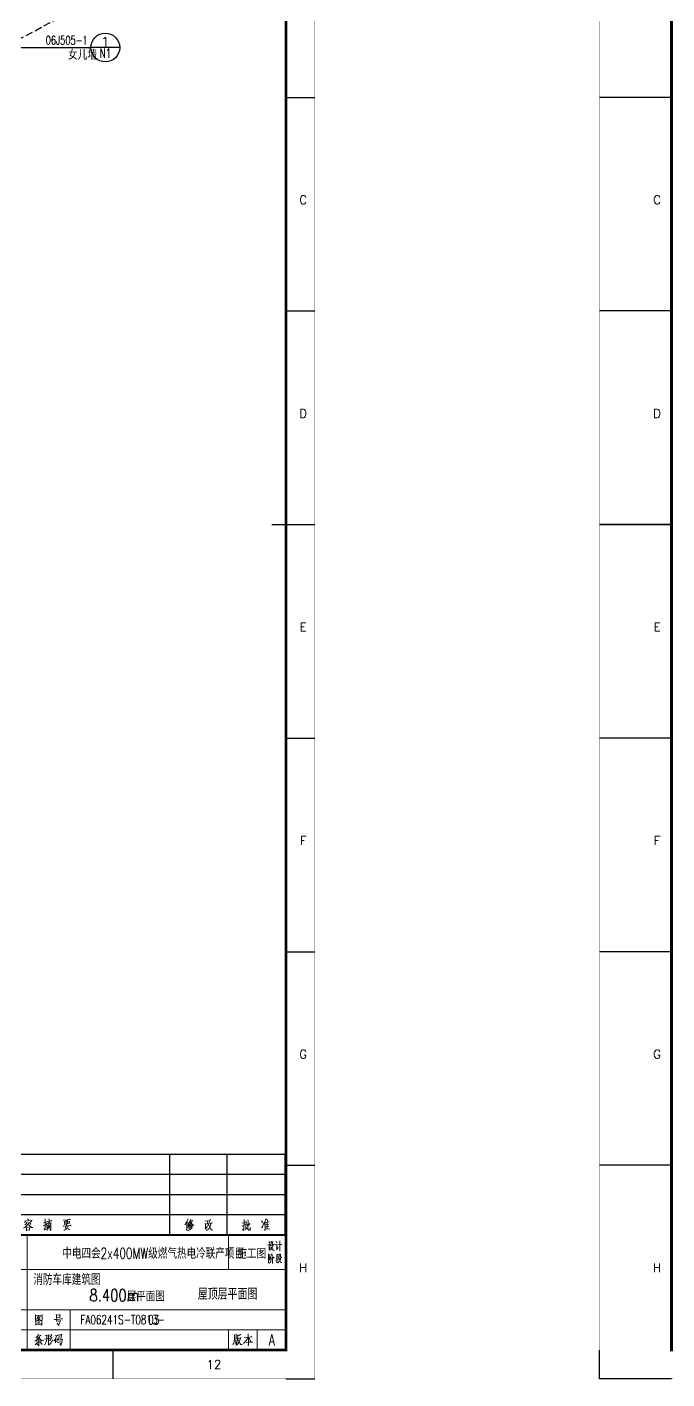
# Model space of a CAD drawing. Header units: millimetres. Extents: x 172649 to 472543, y 238332 to 449264.
# Drawn here: x 368517 to 390762, y 280914 to 327917 of the extents above; entities that cross this region are included whole.
import ezdxf
from ezdxf.enums import TextEntityAlignment as Align

# ---------------------------------------------------------------- set-up
doc = ezdxf.new("R2010")
doc.units = ezdxf.units.MM
doc.header["$LTSCALE"] = 1000
doc.linetypes.add('DASH', pattern=[0.35, 0.25, -0.1])
for name, color, linetype in [('DIM_IDEN', 3, 'Continuous'), ('DIM_SYMB', 3, 'Continuous'), ('PUB_TEXT', 7, 'Continuous'), ('S_FLOOR', 255, 'Continuous'), ('TEXT', 7, 'Continuous'), ('Version', 7, 'Continuous')]:
    doc.layers.add(name, color=color, linetype=linetype)
doc.layers.add('层 1', color=7, linetype='Continuous', lineweight=0)
doc.styles.add('_TCH_DIM', font='SIMPLEX', dxfattribs={"bigfont": 'GBCBIG'})
doc.styles.add('_TCH_LABEL', font='COMPLEX', dxfattribs={"bigfont": 'GBCBIG'})
doc.styles.add('D', font='geditxt', dxfattribs={"width": 0.75, "bigfont": 'dxt'})
doc.styles.add('gedi', font='geditxt.shx', dxfattribs={"width": 0.8, "bigfont": 'hz.shx'})
doc.styles.add('HZ', font='geditxt.shx', dxfattribs={"width": 0.75, "bigfont": 'hzfs_1.shx'})
doc.styles.get("Standard").update_dxf_attribs({"font": 'txt', "bigfont": 'gbcbig.shx'})

# ---------------------------------------------------------------- blocks, each defined once
blk = doc.blocks.new('GEDI_WK_A1')
at = {"color": 3}
for p, q in [((25, 445.5), (0, 445.5)), ((831, 445.5), (841, 445.5)), ((25, 371.25), (0, 371.25)), ((831, 371.25), (841, 371.25)), ((25, 297), (0, 297)), ((831, 297), (841, 297)), ((25, 222.75), (0, 222.75)), ((831, 222.75), (841, 222.75)), ((25, 148.5), (0, 148.5)), ((831, 148.5), (841, 148.5)), ((25, 74.25), (0, 74.25)), ((831, 74.25), (841, 74.25)), ((0, 0), (0, 10)), ((770.92, 0), (770.92, 10)), ((25, 0), (0, 0)), ((831, 0), (841, 0))]:
    blk.add_line(p, q, dxfattribs=at)
for points, const_width in [([(0, 0), (841, 0), (841, 594), (0, 594)], 0.1), ([(25, 10), (831, 10), (831, 584), (25, 584)], 1)]:
    blk.add_lwpolyline(points, close=True, dxfattribs=dict(at, const_width=const_width))
at = {"color": 3, "const_width": 0.5}
for points in [[(30, 297), (0, 297)], [(826, 297), (841, 297)]]:
    blk.add_lwpolyline(points, dxfattribs=at)
at = {"color": 3}
for s, p in [('C', (20, 408.38)), ('C', (837, 408.38)), ('D', (20, 334.12)), ('D', (837, 334.12)), ('E', (20, 259.88)), ('E', (837, 259.88)), ('F', (20, 185.62)), ('F', (837, 185.62)), ('G', (20, 111.38)), ('G', (837, 111.38)), ('H', (20, 37.12)), ('H', (837, 37.12))]:
    blk.add_text(s, height=3, dxfattribs=at).set_placement(p, align=Align.CENTER)
blk.add_text('12', height=3, dxfattribs=at).set_placement((805.96, 5), align=Align.MIDDLE)
blk = doc.blocks.new('GEDI_Version_2012')
at = {"layer": 'Version', "color": 2}
for p, q in [((-180, 0), (-180, 28)), ((0, 28), (-180, 28)), ((-165, 0), (-165, 28)), ((-145, 0), (-145, 28)), ((-40, 0), (-40, 28)), ((-20, 0), (-20, 28)), ((0, 21), (-180, 21)), ((0, 14), (-180, 14)), ((0, 7), (-180, 7)), ((0, 0), (-180, 0))]:
    blk.add_line(p, q, dxfattribs=at)
at = {"layer": 'Version', "color": 7}
blk.add_line((0, 28), (0, 0), dxfattribs=at)
at = {"layer": 'Version', "color": 7, "lineweight": 0}
for points in [[(-177.01, 5.36), (-176.93, 5.09), (-176.93, 4.31), (-176.93, 3.72), (-176.99, 3.19), (-177.07, 2.8), (-177.18, 2.34), (-177.35, 2.01), (-177.51, 1.75)], [(-175.82, 5.29), (-175.76, 4.97), (-175.76, 4.54), (-175.82, 3.98), (-175.87, 3.45), (-175.96, 3), (-176.04, 2.57), (-176.15, 2.21), (-176.29, 1.88), (-176.46, 1.65)], [(-176.43, 5.56), (-176.38, 5.36), (-176.38, 4.11)], [(-174.76, 5.49), (-174.81, 5.39), (-175.34, 5.06), (-175.7, 4.9)], [(-169.19, 5.62), (-169.16, 2.93), (-169.16, 1.49), (-169.22, 1.68), (-169.16, 2.11)], [(-159.11, 5.16), (-159.05, 4.83), (-159.03, 4.12), (-159, 3.36), (-159, 3.26), (-159, 2.74), (-159, 2.05), (-159, 2.27), (-157.91, 2.48), (-157.69, 2.24), (-157.63, 2.54), (-157.63, 2.93), (-157.61, 3.69), (-157.58, 4.47), (-157.58, 5.13), (-157.55, 5.04), (-159.03, 4.8)], [(-153.18, 4.57), (-151.53, 4.77)], [(-152.73, 5.46), (-152.67, 5.26), (-152.67, 2.81)], [(-151.95, 5.66), (-151.89, 5.46), (-151.97, 2.9)], [(-151.31, 5.2), (-151.22, 4.83), (-151.22, 4.12), (-151.25, 3.33), (-151.31, 2.84), (-151.45, 2.31), (-151.61, 1.98), (-151.92, 1.49)], [(-151.22, 4.8), (-150.39, 4.97), (-150.47, 5.07), (-150.47, 4.05), (-150.47, 3.98), (-150.45, 2.51), (-150.47, 1.95), (-150.5, 1.62), (-150.53, 1.53), (-150.95, 1.95), (-150.55, 1.65)], [(-109.62, 5.62), (-109.64, 5.42), (-109.89, 4.9), (-109.89, 4.83), (-110.12, 4.44), (-110.31, 4.11), (-110.51, 3.85), (-110.67, 3.62)], [(-108.86, 4.94), (-108.75, 4.9), (-107.91, 5.03), (-107.97, 5.09), (-108.25, 4.64), (-108.5, 4.24), (-108.72, 3.98), (-108.97, 3.75), (-109.22, 3.52), (-109.39, 3.39)], [(-108.62, 5.56), (-108.81, 5.06), (-108.97, 4.67), (-109.17, 4.37), (-109.2, 4.31), (-109.33, 4.08)], [(-103.69, 4.8), (-102.57, 4.97), (-102.68, 5.06), (-102.83, 3.92), (-102.68, 3.92), (-103.52, 3.78), (-103.57, 4.08), (-103.52, 3.72), (-103.54, 2.24)], [(-101.85, 5.56), (-101.91, 5.16), (-102.07, 4.64), (-102.29, 4.08), (-102.46, 3.72), (-102.57, 3.45), (-102.68, 3.23)], [(-95.79, 5.54), (-95.82, 4.89), (-95.88, 4.33), (-95.88, 4.26), (-95.96, 3.87), (-96.07, 3.48), (-96.18, 3.12), (-96.27, 2.92), (-96.41, 2.72), (-96.49, 2.56), (-96.6, 2.46)], [(-90.3, 5.06), (-90.27, 4.8), (-90.3, 4.64), (-90.35, 4.4), (-90.41, 4.24), (-90.41, 4.37), (-90.3, 4.61)], [(-90.27, 4.77), (-87.87, 5), (-87.95, 5.06), (-88.34, 4.44)], [(-89.43, 5.65), (-89.12, 5.32), (-89.07, 5.13), (-89.21, 5.42)], [(-83.4, 5.59), (-83.27, 5.39), (-83.32, 5.46), (-83.32, 1.85), (-83.38, 1.75), (-83.71, 2.14), (-83.38, 1.79)], [(-82.7, 4.7), (-81.07, 4.97), (-81.18, 5), (-81.39, 4.94)], [(-82.4, 4.73), (-82.26, 4.4), (-82.26, 4.18)], [(-82.07, 5.59), (-81.9, 5.32), (-81.9, 5.23), (-81.9, 5)], [(-81.76, 4.83), (-81.7, 4.67), (-81.84, 4.08)], [(-76.94, 5.2), (-76.86, 5.13), (-76.77, 5.2), (-74.52, 5.39), (-74.63, 5.42), (-74.91, 5.36)], [(-76.64, 4.77), (-76.58, 4.54), (-76.52, 3.59), (-76.58, 3.78), (-74.85, 3.95), (-74.96, 3.95), (-74.88, 4.83), (-74.85, 4.73), (-76.55, 4.57)], [(-76.13, 5.13), (-76.05, 5), (-76.05, 3.81)], [(-75.55, 5.16), (-75.49, 5.03), (-75.57, 3.88)], [(-33.67, 5.6), (-33.7, 5.39), (-33.95, 4.87), (-33.95, 4.8), (-34.17, 4.41), (-34.37, 4.08), (-34.56, 3.82), (-34.73, 3.59)], [(-32.92, 4.91), (-32.81, 4.87), (-31.97, 5.01), (-32.03, 5.07), (-32.31, 4.61), (-32.56, 4.21), (-32.78, 3.95), (-33.04, 3.73), (-33.28, 3.49), (-33.45, 3.36)], [(-32.67, 5.53), (-32.86, 5.04), (-33.04, 4.64), (-33.23, 4.35), (-33.25, 4.28), (-33.39, 4.06)], [(-27.76, 4.77), (-26.64, 4.94), (-26.75, 5.04), (-26.89, 3.89), (-26.75, 3.89), (-27.59, 3.76), (-27.65, 4.06), (-27.59, 3.69), (-27.62, 2.21)], [(-25.92, 5.53), (-25.97, 5.13), (-26.14, 4.61), (-26.37, 4.06), (-26.53, 3.69), (-26.64, 3.43), (-26.75, 3.2)], [(-14.2, 5.43), (-14.17, 5.16), (-14.23, 1.75), (-14.26, 1.62), (-14.65, 1.98), (-14.26, 1.68)], [(-13.54, 4.87), (-13.48, 4.71), (-13.51, 1.98), (-13.62, 1.89), (-13.06, 2.41)], [(-12.84, 5.26), (-12.78, 5.07), (-12.84, 2.64), (-12.81, 2.34), (-12.81, 2.15), (-12.78, 1.98), (-12.73, 1.85), (-12.65, 1.75), (-12.59, 1.72), (-12.48, 1.68), (-12.36, 1.68), (-12.09, 1.68), (-12, 1.75), (-11.97, 1.78), (-12.06, 2.64), (-12, 1.75), (-12.06, 1.72)], [(-8.08, 4.87), (-7.85, 4.57), (-7.72, 4.21)], [(-6.6, 5.62), (-6.6, 5.46), (-6.83, 4.77), (-7.04, 4.24), (-7.3, 3.72)], [(-6.21, 5.59), (-5.99, 5.07), (-5.99, 4.93), (-5.96, 4.77)], [(-176.93, 3.42), (-176.35, 3.49), (-176.41, 3.59), (-176.41, 2.11), (-176.43, 2.31), (-176.43, 2.57)], [(-176.91, 4.02), (-176.1, 4.14)], [(-175.57, 4.05), (-174.68, 4.28), (-174.73, 4.37), (-174.87, 3.95), (-175.04, 3.42), (-175.2, 3.03), (-175.4, 2.6), (-175.68, 2.21), (-175.96, 1.91), (-176.18, 1.68)], [(-175.6, 3.62), (-174.81, 1.95), (-174.29, 1.91), (-174.79, 1.98), (-174.92, 2.17)], [(-169.3, 4.31), (-169.61, 3.72), (-169.89, 3.23), (-170.19, 2.86), (-170.56, 2.5), (-170.87, 2.24)], [(-170.58, 4.21), (-167.83, 4.51), (-167.94, 4.57), (-168.3, 4.47)], [(-169.92, 2.53), (-168.52, 2.7), (-168.64, 2.77), (-168.88, 2.67)], [(-169.06, 4.28), (-168.22, 2.6), (-167.6, 2.64), (-168.19, 2.67), (-168.35, 2.86)], [(-159, 3.62), (-157.91, 3.82), (-158.03, 3.85), (-158.27, 3.72)], [(-153.26, 2.7), (-151.53, 2.96), (-151.61, 3), (-151.73, 2.9)], [(-152.62, 2.51), (-152.65, 2.34), (-152.87, 2.01), (-153.07, 1.79), (-153.26, 1.62)], [(-152.65, 4.02), (-152.15, 4.12)], [(-152.62, 3.46), (-152.17, 3.55)], [(-152.17, 2.6), (-151.87, 2.21), (-151.87, 2.05), (-151.97, 2.34)], [(-151.25, 3.13), (-151.2, 3.13), (-150.75, 3.23)], [(-151.2, 3.98), (-150.72, 4.09)], [(-110.01, 4.51), (-110.01, 1.62), (-110.06, 1.88), (-110.01, 2.38)], [(-108.02, 2.93), (-108.11, 2.7), (-108.41, 2.38), (-108.7, 2.11), (-108.97, 1.95), (-109.25, 1.75), (-109.51, 1.62), (-109.7, 1.55)], [(-109.59, 4.4), (-109.59, 2.5), (-109.62, 2.74), (-109.59, 2.9)], [(-108.28, 3.33), (-108.33, 3.19), (-108.36, 3.13), (-108.67, 2.8), (-108.72, 2.77), (-108.89, 2.6), (-109.12, 2.44), (-109.33, 2.27)], [(-108.5, 3.72), (-108.53, 3.62), (-108.56, 3.59), (-108.83, 3.33), (-109.06, 3.1), (-109.25, 2.93)], [(-108.97, 4.61), (-108.86, 4.57), (-107.78, 3.39), (-107.41, 3.42), (-107.78, 3.42), (-107.91, 3.55)], [(-103.63, 2.11), (-102.77, 3)], [(-101.6, 4.08), (-101.6, 3.88), (-101.71, 3.36), (-101.82, 3.07), (-101.93, 2.8), (-102.07, 2.57), (-102.23, 2.34), (-102.43, 2.11), (-102.65, 1.95), (-102.88, 1.79), (-103.04, 1.72), (-103.21, 1.65)], [(-102.43, 3.59), (-102.35, 3.55), (-101.49, 1.79), (-100.96, 1.75), (-101.46, 1.85), (-101.6, 2.05)], [(-102.29, 4.02), (-101.04, 4.21), (-101.18, 4.24), (-101.4, 4.18)], [(-96.96, 4.66), (-96.88, 4.23), (-96.8, 1.91), (-96.8, 1.58), (-96.85, 1.77), (-96.83, 2.2)], [(-96.85, 4.17), (-95.79, 4.33), (-95.74, 4.33), (-94.65, 4.47), (-94.73, 4.56), (-94.76, 4.5), (-94.76, 3.81), (-94.76, 3.22), (-94.79, 3.15), (-94.79, 2.6), (-94.79, 2.53), (-94.84, 2.17), (-94.87, 1.87), (-94.9, 1.61), (-95.52, 2.27), (-94.93, 1.71), (-94.87, 2.03)], [(-95.94, 3.71), (-95.63, 3.45), (-95.38, 3.19), (-95.29, 2.98), (-95.35, 3.12)], [(-89.1, 4.18), (-89.15, 3.98), (-89.26, 3.85), (-89.6, 3.42), (-89.93, 3.07), (-90.27, 2.74), (-90.6, 2.47), (-90.8, 2.34)], [(-89.62, 4.51), (-89.65, 4.34), (-90.04, 3.81), (-90.33, 3.52)], [(-89.88, 2.83), (-89.82, 2.64), (-89.77, 1.72), (-89.74, 1.49), (-89.85, 1.72), (-88.68, 1.82), (-88.76, 1.82), (-88.65, 2.86), (-88.57, 2.8), (-89.79, 2.64)], [(-89.23, 3.88), (-88.81, 3.42), (-88.37, 2.93), (-88.04, 2.6), (-87.54, 2.64), (-88.07, 2.67), (-88.29, 2.86)], [(-88.9, 4.4), (-88.43, 4.02), (-88.29, 3.75), (-88.51, 4.08)], [(-84.01, 3.23), (-82.99, 3.78)], [(-83.85, 4.28), (-82.93, 4.47)], [(-82.7, 4.14), (-82.65, 1.58), (-82.7, 1.79), (-82.68, 2.05)], [(-82.68, 3.95), (-81.18, 4.14), (-81.26, 4.24), (-81.28, 3.92), (-81.28, 2.24), (-81.31, 1.79), (-81.34, 1.62), (-81.7, 1.98), (-81.34, 1.72)], [(-82.46, 3.36), (-81.51, 3.55)], [(-82.31, 3.07), (-82.23, 2.14), (-82.26, 2.38), (-81.68, 2.47), (-81.78, 2.47), (-81.68, 3.13), (-81.62, 3), (-82.26, 2.9)], [(-82.04, 3.98), (-82.01, 3.81), (-82.04, 3)], [(-77.08, 3.16), (-76.97, 3.1), (-76.88, 3.1), (-74.29, 3.36), (-74.44, 3.39), (-74.65, 3.33)], [(-75.27, 3.23), (-75.38, 2.86), (-75.52, 2.64), (-75.69, 2.41), (-75.88, 2.21), (-76.16, 1.98), (-76.46, 1.85), (-76.66, 1.72), (-76.86, 1.68)], [(-75.8, 3.78), (-75.8, 3.69), (-76.27, 2.64), (-76.07, 2.53), (-75.55, 2.27), (-75.13, 2.05), (-74.94, 1.91), (-74.83, 1.79)], [(-34.06, 4.48), (-34.06, 1.59), (-34.12, 1.86), (-34.06, 2.35)], [(-32.09, 2.9), (-32.17, 2.67), (-32.47, 2.35), (-32.75, 2.08), (-33.04, 1.92), (-33.31, 1.72), (-33.56, 1.59), (-33.75, 1.53)], [(-33.64, 4.38), (-33.64, 2.48), (-33.67, 2.71), (-33.64, 2.87)], [(-32.33, 3.3), (-32.39, 3.16), (-32.42, 3.1), (-32.73, 2.78), (-32.78, 2.74), (-32.95, 2.57), (-33.17, 2.41), (-33.39, 2.24)], [(-32.56, 3.69), (-32.59, 3.59), (-32.62, 3.56), (-32.89, 3.3), (-33.12, 3.07), (-33.31, 2.9)], [(-33.04, 4.58), (-32.92, 4.54), (-31.83, 3.36), (-31.47, 3.4), (-31.83, 3.4), (-31.97, 3.52)], [(-27.7, 2.08), (-26.84, 2.97)], [(-25.66, 4.06), (-25.66, 3.85), (-25.77, 3.33), (-25.89, 3.04), (-26, 2.78), (-26.14, 2.54), (-26.31, 2.31), (-26.5, 2.08), (-26.72, 1.92), (-26.95, 1.76), (-27.11, 1.69), (-27.28, 1.62)], [(-26.5, 3.56), (-26.42, 3.52), (-25.56, 1.76), (-25.03, 1.72), (-25.53, 1.82), (-25.66, 2.02)], [(-26.37, 3.99), (-25.11, 4.18), (-25.25, 4.21), (-25.47, 4.15)], [(-14.82, 4.08), (-14.77, 4.08), (-13.79, 4.31)], [(-14.79, 3.03), (-13.79, 3.65)], [(-13.06, 3.59), (-13.48, 3.43)], [(-12.12, 4.12), (-12.2, 3.88), (-12.81, 3.17)], [(-8.14, 2.74), (-8.11, 2.77), (-7.85, 2.47), (-7.3, 4.24)], [(-6.88, 4.45), (-6.85, 2.21), (-6.88, 1.78), (-6.91, 1.46), (-6.91, 1.75)], [(-6.71, 4.34), (-5.38, 4.57), (-5.43, 4.6), (-5.68, 4.54), (-6.1, 4.45), (-6.1, 2.08)], [(-6.65, 2.01), (-5.23, 2.18)], [(-6.6, 3.62), (-5.52, 3.79)], [(-6.57, 2.84), (-5.49, 3)]]:
    blk.add_lwpolyline(points, dxfattribs=at)
blk = doc.blocks.new('A$C2473133A')
at = {"color": 2}
for p, q in [((9040, 0), (9040, 4000)), ((16040, 4000), (16040, 2800)), ((18040, 2800), (40, 2800)), ((18040, 1400), (1040, 1400)), ((10540, 0), (10540, 1400)), ((18040, 700), (40, 700)), ((16040, 0), (16040, 700)), ((17040, 0), (17040, 700))]:
    blk.add_line(p, q, dxfattribs=at)
at = {"color": 7}
for p, q in [((18040, 4000), (18040, 0)), ((18040, 0), (40, 0))]:
    blk.add_line(p, q, dxfattribs=at)
at = {"color": 2, "const_width": 80}
blk.add_lwpolyline([(40, 4000), (18040, 4000)], dxfattribs=at)
at = {"color": 7, "lineweight": 0}
for points in [[(17440, 3776), (17466, 3736), (17470, 3718)], [(17524, 3781), (17526, 3755), (17526, 3727), (17521, 3701), (17515, 3675), (17506, 3658), (17498, 3644), (17487, 3629)], [(17528, 3758), (17586, 3764), (17582, 3773), (17575, 3750), (17575, 3729), (17575, 3712), (17575, 3693), (17578, 3684), (17582, 3675), (17590, 3672), (17601, 3669), (17616, 3669), (17625, 3672), (17631, 3678)], [(17700, 3787), (17717, 3758), (17726, 3744), (17730, 3727)], [(17822, 3795), (17825, 3776), (17825, 3440), (17822, 3463), (17825, 3492)], [(17407, 3655), (17466, 3667), (17457, 3678), (17455, 3655), (17453, 3503), (17442, 3492), (17487, 3551)], [(17428, 3346), (17433, 3314), (17433, 3021), (17428, 3042), (17430, 3067)], [(17434, 3314), (17492, 3320), (17486, 3325), (17458, 3254), (17458, 3248), (17462, 3239), (17469, 3228), (17473, 3216), (17477, 3205), (17480, 3187), (17480, 3173), (17477, 3159), (17476, 3147), (17471, 3139), (17447, 3168)], [(17515, 3620), (17599, 3635), (17593, 3644), (17584, 3620), (17573, 3592), (17563, 3569), (17552, 3549), (17535, 3523), (17515, 3500), (17496, 3480), (17480, 3466), (17468, 3457)], [(17553, 3360), (17553, 3346), (17546, 3325), (17535, 3296), (17525, 3271), (17514, 3248), (17503, 3228), (17491, 3208)], [(17513, 3594), (17517, 3594), (17596, 3468), (17638, 3466), (17596, 3475), (17586, 3485)], [(17549, 3322), (17613, 3208), (17639, 3202), (17613, 3213), (17598, 3234)], [(17668, 3658), (17728, 3669), (17724, 3675), (17720, 3497), (17711, 3485), (17769, 3566)], [(17718, 3325), (17720, 3300), (17720, 3027), (17720, 3050), (17720, 3073)], [(17770, 3334), (17749, 3314), (17723, 3300)], [(17756, 3658), (17896, 3672), (17887, 3675), (17870, 3669)], [(17802, 3340), (17807, 3314), (17804, 3274), (17802, 3248), (17798, 3231), (17793, 3216), (17787, 3208), (17781, 3196)], [(17807, 3317), (17860, 3329), (17856, 3331), (17850, 3314), (17847, 3291), (17847, 3260), (17850, 3246), (17851, 3237), (17858, 3234), (17867, 3228), (17893, 3234)], [(17525, 3222), (17529, 3205), (17525, 3199), (17525, 3176), (17523, 3142), (17518, 3119), (17514, 3096), (17508, 3076), (17497, 3059), (17486, 3044), (17476, 3030), (17462, 3016)], [(17567, 3225), (17572, 3216), (17570, 3213), (17572, 3009), (17570, 3033), (17572, 3059)], [(17684, 3111), (17772, 3156)], [(17723, 3254), (17767, 3265)], [(17767, 3211), (17723, 3196)], [(17798, 3187), (17800, 3187), (17869, 3196), (17865, 3205), (17854, 3173), (17847, 3153), (17841, 3137), (17833, 3119), (17822, 3102), (17809, 3085), (17798, 3073), (17785, 3061), (17770, 3047), (17760, 3038), (17749, 3030)], [(17793, 3165), (17800, 3156), (17867, 3047), (17899, 3047), (17869, 3050), (17858, 3061)], [(9333, 1240), (9339, 1197), (9344, 860), (9341, 896), (9538, 896), (9525, 899), (9497, 896)], [(9341, 1197), (9575, 1218), (9567, 1227), (9561, 1197), (9558, 902), (9556, 870), (9536, 896)], [(9419, 1145), (9430, 1142), (9508, 1152), (9500, 1161), (9463, 1099), (9436, 1066), (9411, 1041), (9386, 1017), (9357, 1001)], [(9433, 1194), (9433, 1178), (9408, 1129), (9377, 1089), (9364, 1073)], [(9414, 1109), (9422, 1109), (9508, 1024), (9538, 1024), (9508, 1030), (9495, 1037)], [(9416, 972), (9452, 949), (9469, 932)], [(9427, 1027), (9458, 1004), (9472, 988)], [(9982, 1060), (10018, 1060), (10091, 1066), (10269, 1089), (10249, 1093), (10222, 1086)], [(10057, 1250), (10068, 1211), (10068, 1096), (10068, 1125), (10202, 1142), (10179, 1142), (10185, 1224), (10188, 1237), (10193, 1227), (10174, 1224), (10068, 1211)], [(10087, 1066), (10068, 988), (10062, 1001), (10210, 1021), (10202, 1033), (10202, 1021), (10185, 964), (10174, 928), (10160, 899), (10149, 877), (10141, 860), (10134, 856), (10085, 932), (10138, 863)], [(9411, 483), (9517, 506), (9508, 512), (9502, 499), (9486, 466), (9469, 443), (9450, 420), (9430, 401), (9408, 381), (9389, 365), (9364, 345), (9344, 332), (9319, 319), (9302, 309), (9294, 306)], [(9430, 568), (9427, 545), (9416, 512), (9400, 486), (9371, 447), (9355, 430), (9341, 417)], [(9728, 512), (9725, 417), (9725, 381), (9723, 351), (9717, 319), (9709, 289), (9698, 263), (9687, 237), (9669, 214), (9656, 198), (9650, 187)], [(9673, 509), (9820, 532), (9811, 532), (9795, 525)], [(9789, 522), (9786, 194), (9784, 211), (9786, 237)], [(9904, 555), (9901, 539), (9887, 519), (9870, 492), (9854, 473), (9840, 456), (9829, 443)], [(10065, 492), (10065, 479), (10037, 420), (10012, 371), (9993, 345), (9971, 315)], [(10001, 499), (10121, 509), (10113, 512), (10096, 506)], [(10154, 483), (10134, 342), (10129, 348), (10277, 365), (10272, 378), (10265, 342), (10254, 270), (10243, 220), (10232, 190), (10224, 178), (10218, 171), (10179, 223), (10222, 178)], [(10141, 525), (10249, 535), (10243, 551), (10210, 355)], [(16240, 538), (16249, 512), (16249, 433), (16249, 374), (16243, 322), (16235, 283), (16224, 236), (16207, 203), (16190, 177)], [(16360, 531), (16366, 499), (16366, 456), (16360, 400), (16355, 348), (16346, 302), (16337, 259), (16326, 223), (16313, 190), (16296, 167)], [(16299, 558), (16304, 538), (16304, 413)], [(16466, 551), (16461, 541), (16407, 508), (16371, 492)], [(16732, 569), (16734, 300), (16734, 156), (16728, 175), (16734, 219)], [(9405, 279), (9369, 227), (9352, 211), (9339, 194), (9327, 187), (9319, 184)], [(9360, 306), (9538, 319), (9525, 322), (9508, 315)], [(9450, 371), (9450, 151), (9394, 211), (9450, 161)], [(9402, 453), (9408, 453), (9438, 430), (9463, 407), (9495, 384), (9525, 358), (9547, 342), (9619, 328), (9561, 342), (9525, 361)], [(9447, 381), (9450, 371)], [(9483, 283), (9517, 253), (9542, 227), (9567, 194)], [(9647, 381), (9836, 404), (9826, 407), (9809, 401)], [(9935, 361), (9929, 348), (9915, 322), (9901, 299), (9884, 273), (9862, 243), (9840, 214), (9820, 198), (9800, 181), (9784, 171)], [(9912, 459), (9906, 443), (9895, 420), (9879, 397), (9859, 371), (9843, 348), (9831, 335), (9815, 319)], [(10029, 394), (10032, 256), (10032, 296), (10093, 306), (10085, 303), (10096, 404), (10102, 394), (10029, 381)], [(10082, 263), (10218, 283), (10210, 286), (10188, 276)], [(16249, 344), (16307, 351), (16301, 361), (16301, 214), (16299, 233), (16299, 259)], [(16251, 403), (16332, 417)], [(16385, 406), (16475, 430), (16468, 439), (16455, 397), (16438, 344), (16421, 305), (16402, 262), (16374, 223), (16346, 194), (16324, 170)], [(16382, 364), (16461, 197), (16513, 194), (16463, 200), (16450, 220)], [(16720, 438), (16689, 379), (16662, 330), (16631, 294), (16595, 258), (16564, 231)], [(16592, 428), (16868, 458), (16856, 464), (16820, 455)], [(16659, 261), (16798, 277), (16787, 284), (16762, 274)], [(16745, 435), (16829, 267), (16890, 271), (16831, 274), (16815, 294)]]:
    blk.add_lwpolyline(points, dxfattribs=at)
blk.add_text('556677', height=0.01).set_placement((9343, 896))
at = {"layer": 'PUB_TEXT', "style": 'HZ', "width": 0.7}
for s, height, p in [(' 中电四会2x400MW级燃气热电冷联产项目  ', 380.31, (10086, 3173)), ('施工图', 356, (16348, 3177)), ('消防车库建筑图', 380.3, (9262, 2264)), ('FA06241S-T0813- ', 321.41, (10895, 896)), ('A', 386, (17451, 161))]:
    blk.add_text(s, height=height, dxfattribs=at).set_placement(p)

msp = doc.modelspace()

# ---------------------------------------------------------------- linework, layer by layer
at = {"layer": 'DIM_IDEN'}
for p in [(367972.9, 327204.9), (371740.3, 327204.9)]:
    msp.add_line(p, (370740.3, 327204.9), dxfattribs=at)
msp.add_circle((371240.3, 327204.9), 500, dxfattribs=at)
at = {"layer": 'S_FLOOR', "linetype": 'DASH'}
msp.add_line((357387.1, 321660.9), (371050.9, 328999.8), dxfattribs=at)

# ---------------------------------------------------------------- block references
at = {"xscale": 100, "yscale": 100, "zscale": 100}
for name, p in [('GEDI_WK_A1', (294417.3, 280919.4)), ('GEDI_WK_A1', (388418.4, 280919.4)), ('GEDI_Version_2012', (377477.3, 285919.4))]:
    msp.add_blockref(name, p, dxfattribs=at)
at = {"layer": '层 1'}
msp.add_blockref('A$C2473133A', (359477.3, 281919.4), dxfattribs=at)

# ---------------------------------------------------------------- texts
at = {"color": 7, "style": 'D', "width": 0.75}
msp.add_text('屋顶层平面图', height=400, rotation=360, dxfattribs=at).set_placement((374453.2, 283669.8))
at = {"layer": 'DIM_SYMB', "color": 7, "style": 'gedi', "width": 0.8}
for s, height, p in [('8.400m', 420, (370685.4, 283613.8)), ('层平面图', 330.71, (371984.6, 283613.8))]:
    msp.add_text(s, height=height, dxfattribs=at).set_placement(p)
at = {"layer": 'PUB_TEXT', "style": '_TCH_DIM', "width": 0.705882}
msp.add_text('06J505-1', height=297.5, dxfattribs=at).set_placement((369165.3, 327309.9))
at = {"layer": 'PUB_TEXT', "style": '_TCH_DIM'}
msp.add_text('女儿墙', height=337.59, dxfattribs=at).set_placement((369939.1, 326779.7))
at = {"layer": 'PUB_TEXT', "style": '_TCH_LABEL'}
for s, height, width, p, p2 in [('N1', 321.99, 0.820312, (371039.1, 326842.7), (371441.6, 326842.7)), ('1', 322, 2.916667, (371039.1, 327245.2), (371441.6, 327245.2))]:
    msp.add_text(s, height=height, dxfattribs=dict(at, width=width)).set_placement(p, p2, align=Align.FIT)
at = {"layer": 'TEXT', "color": 6, "style": 'HZ', "width": 0.7}
msp.add_text('03', height=321.41, dxfattribs=at).set_placement((372726.9, 282810.6))

doc.saveas('drawing.dxf')
